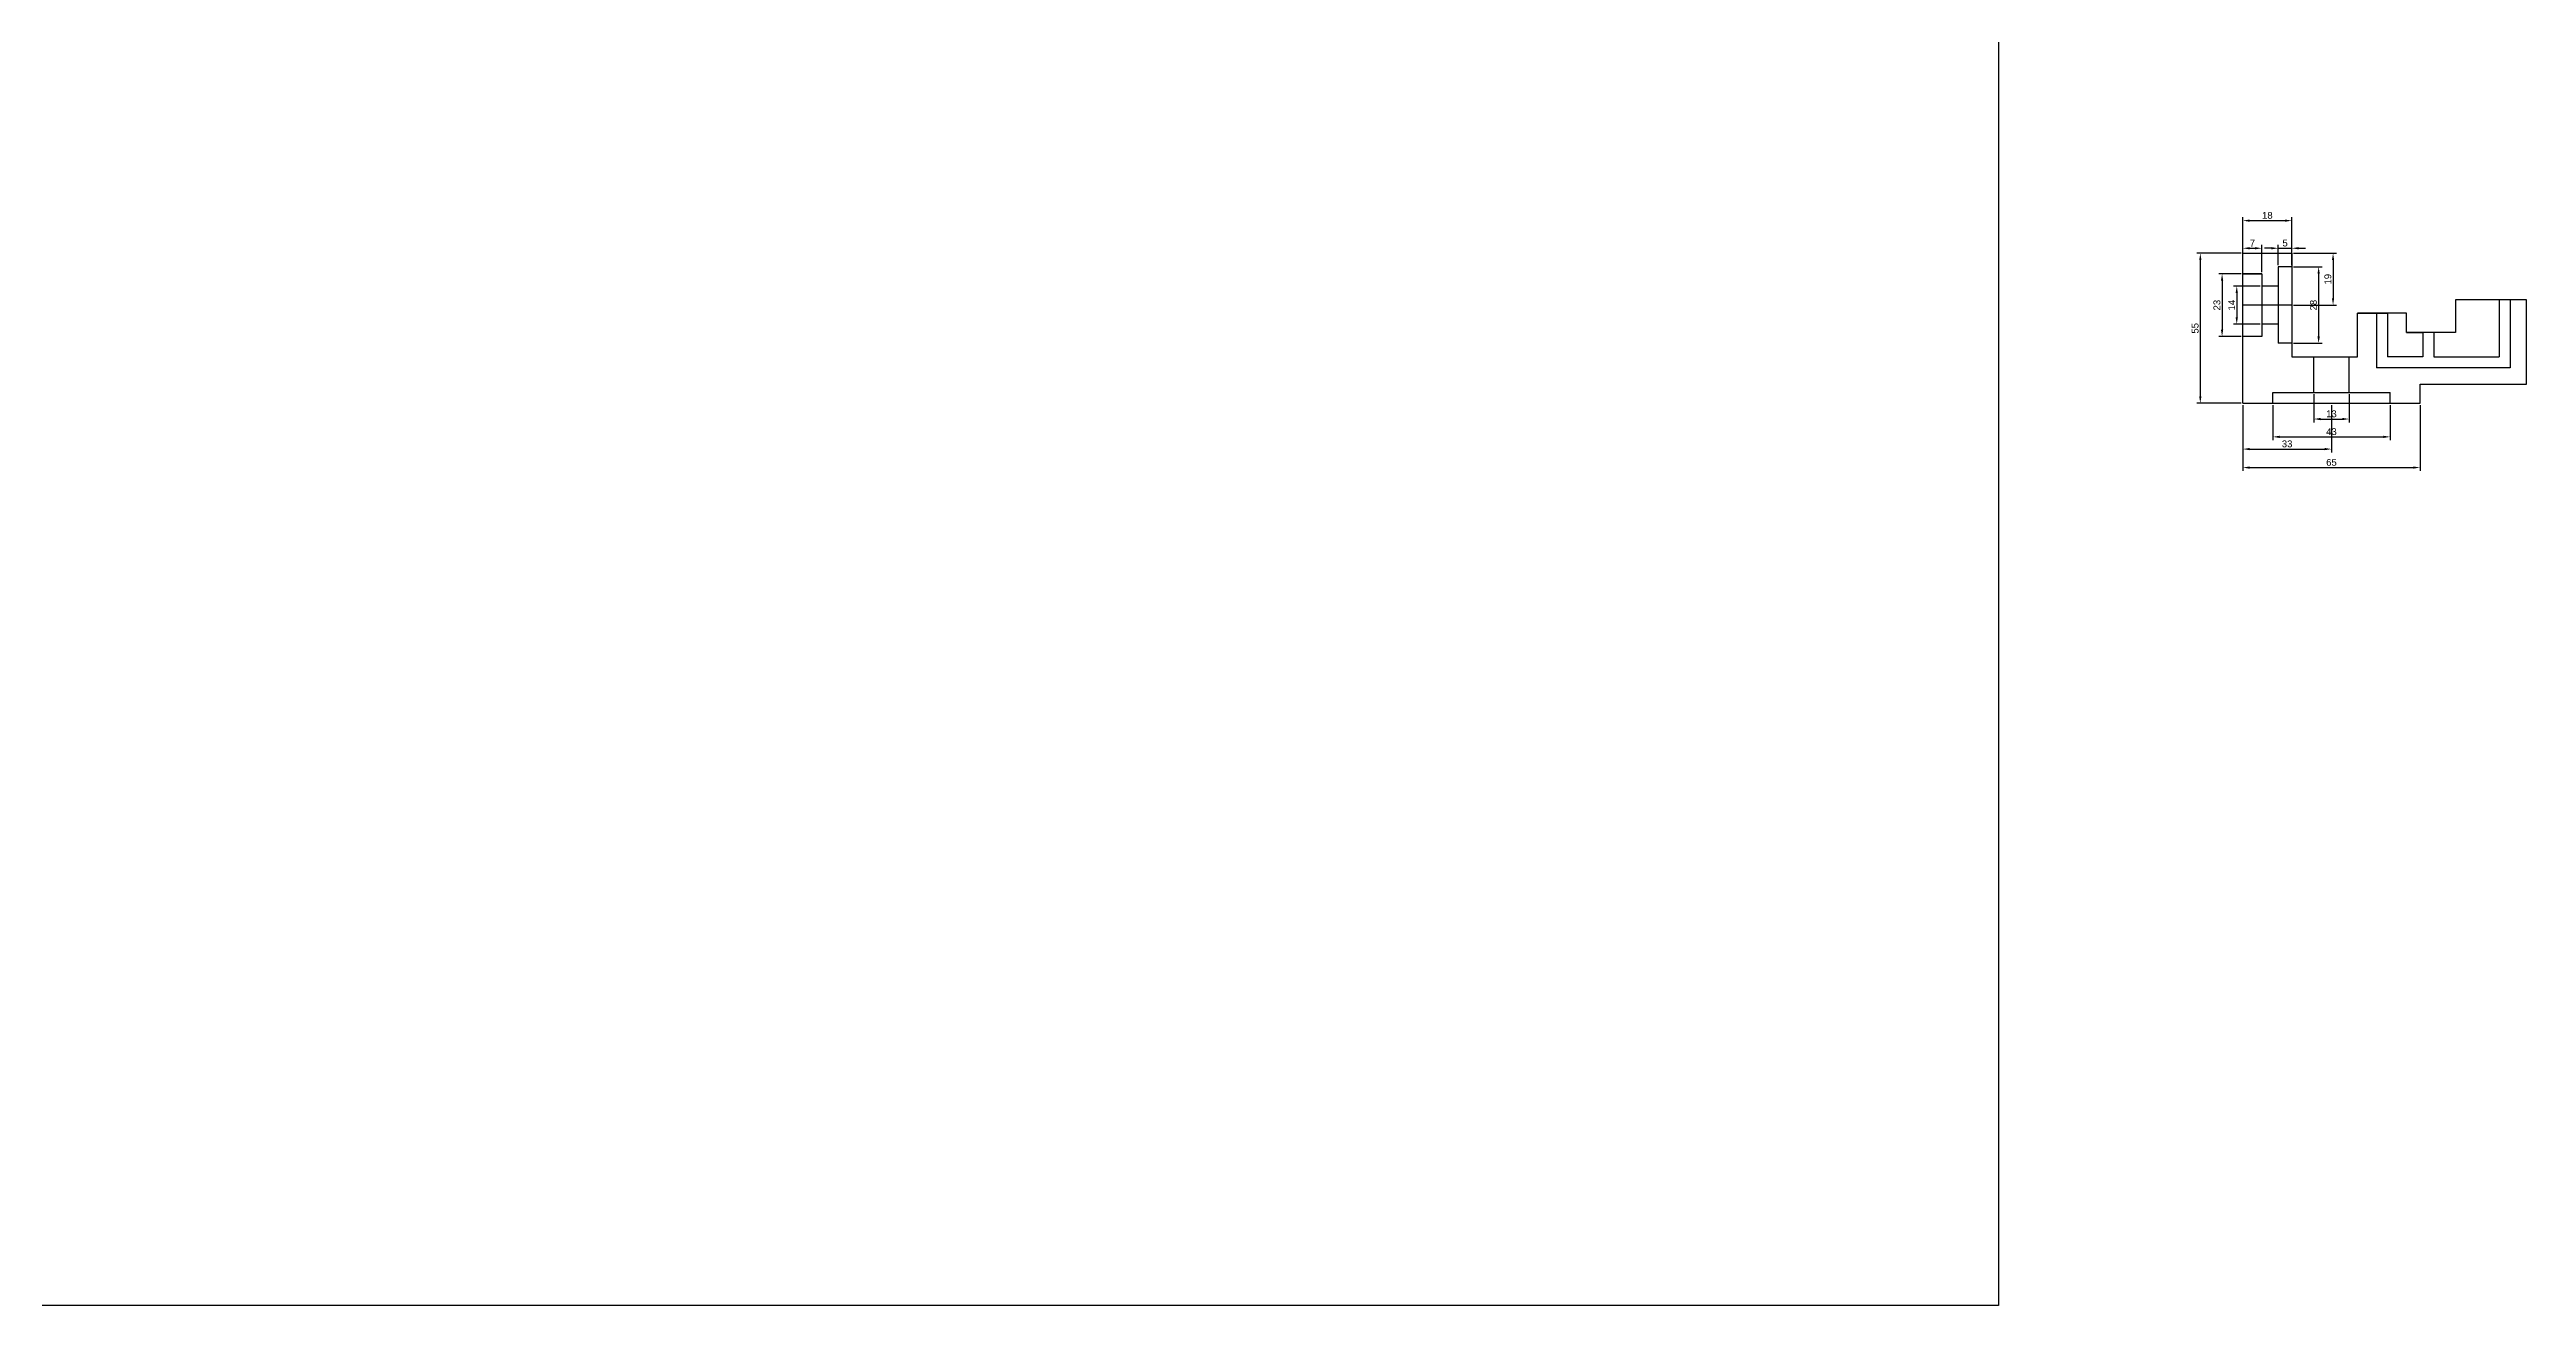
# Model space of a CAD drawing. Header units: millimetres. Extents: x 96 to 2102, y 1468 to 9975.
# Drawn here: x 1031 to 1939, y 5221 to 5682 of the extents above; entities that cross this region are included whole.
import ezdxf

# ---------------------------------------------------------------- set-up
doc = ezdxf.new("R2010")
doc.units = ezdxf.units.MM
doc.linetypes.add('CENTER', pattern=[50.8, 31.75, -6.35, 6.35, -6.35])
for name, color, linetype in [('中心线', 1, 'CENTER'), ('尺寸线', 5, 'Continuous'), ('标题栏', 7, 'Continuous')]:
    doc.layers.add(name, color=color, linetype=linetype)
doc.layers.add('可见的轮廓线', color=3, linetype='Continuous', lineweight=30)
doc.styles.get("Standard").update_dxf_attribs({"font": 'arial.ttf'})
doc.dimstyles.new('ISO-25', dxfattribs={"dimtxt": 2.5, "dimasz": 2.5, "dimexe": 1.25, "dimexo": 0.625, "dimtad": 1, "dimdec": 0, "dimtxsty": 'Standard', "dimcen": 2.5, "dimadec": 0, "dimazin": 0, "dimtfac": 1, "dimtdec": 0, "dimtmove": 0, "dimatfit": 3, "dimfxl": 1, "dimarcsym": 0})
picture_1 = doc.add_image_def('image3.png', size_in_pixel=(599, 340))

# ---------------------------------------------------------------- blocks, each defined once
blk = doc.blocks.new('*D46')
at = {"layer": 'Defpoints', "color": 0, "transparency": 16777216}
for p in [(1852.84, 5619.12), (1834.84, 5607.13), (1852.84, 5607.13)]:
    blk.add_point(p, dxfattribs=at)
at = {"layer": '尺寸线', "color": 0, "lineweight": -2, "transparency": 16777216}
for p, q in [((1834.84, 5607.75), (1834.84, 5620.37)), ((1837.34, 5619.12), (1850.34, 5619.12)), ((1852.84, 5607.75), (1852.84, 5620.37))]:
    blk.add_line(p, q, dxfattribs=at)
at = {"layer": '尺寸线', "color": 0, "transparency": 16777216}
for points in [[(1837.34, 5619.53), (1837.34, 5618.7), (1834.84, 5619.12)], [(1850.34, 5619.53), (1850.34, 5618.7), (1852.84, 5619.12)]]:
    blk.add_solid(points, dxfattribs=at)
at = {"layer": '尺寸线', "color": 0, "transparency": 16777216, "insert": (1843.84, 5621.02), "char_height": 2.5, "attachment_point": 5}
blk.add_mtext('18', dxfattribs=at)
blk = doc.blocks.new('*D47')
at = {"layer": 'Defpoints', "color": 0, "transparency": 16777216}
for p in [(1841.84, 5608.99), (1834.84, 5599.63), (1841.84, 5599.63)]:
    blk.add_point(p, dxfattribs=at)
at = {"layer": '尺寸线', "color": 0, "lineweight": -2, "transparency": 16777216}
for p, q in [((1834.84, 5600.25), (1834.84, 5610.24)), ((1837.34, 5608.99), (1839.34, 5608.99)), ((1841.84, 5600.25), (1841.84, 5610.24))]:
    blk.add_line(p, q, dxfattribs=at)
at = {"layer": '尺寸线', "color": 0, "transparency": 16777216}
for points in [[(1837.34, 5609.41), (1837.34, 5608.58), (1834.84, 5608.99)], [(1839.34, 5609.41), (1839.34, 5608.58), (1841.84, 5608.99)]]:
    blk.add_solid(points, dxfattribs=at)
at = {"layer": '尺寸线', "color": 0, "transparency": 16777216, "insert": (1838.34, 5610.87), "char_height": 2.5, "attachment_point": 5}
blk.add_mtext('7', dxfattribs=at)
blk = doc.blocks.new('*D48')
at = {"layer": 'Defpoints', "color": 0, "transparency": 16777216}
for p in [(1852.84, 5608.99), (1847.84, 5602.13), (1852.84, 5602.13)]:
    blk.add_point(p, dxfattribs=at)
at = {"layer": '尺寸线', "color": 0, "lineweight": -2, "transparency": 16777216}
for p, q in [((1845.34, 5608.99), (1842.84, 5608.99)), ((1847.84, 5602.75), (1847.84, 5610.24)), ((1847.84, 5608.99), (1852.84, 5608.99)), ((1852.84, 5602.75), (1852.84, 5610.24)), ((1855.34, 5608.99), (1857.84, 5608.99))]:
    blk.add_line(p, q, dxfattribs=at)
at = {"layer": '尺寸线', "color": 0, "transparency": 16777216}
for points in [[(1845.34, 5609.41), (1845.34, 5608.58), (1847.84, 5608.99)], [(1855.34, 5609.41), (1855.34, 5608.58), (1852.84, 5608.99)]]:
    blk.add_solid(points, dxfattribs=at)
at = {"layer": '尺寸线', "color": 0, "transparency": 16777216, "insert": (1850.34, 5610.89), "char_height": 2.5, "attachment_point": 5}
blk.add_mtext('5', dxfattribs=at)
blk = doc.blocks.new('*D49')
at = {"layer": 'Defpoints', "color": 0, "transparency": 16777216}
for p in [(1834.84, 5599.63), (1827.24, 5576.63), (1834.84, 5576.63)]:
    blk.add_point(p, dxfattribs=at)
at = {"layer": '尺寸线', "color": 0, "lineweight": -2, "transparency": 16777216}
for p, q in [((1834.22, 5599.63), (1825.99, 5599.63)), ((1827.24, 5597.13), (1827.24, 5579.13)), ((1834.22, 5576.63), (1825.99, 5576.63))]:
    blk.add_line(p, q, dxfattribs=at)
at = {"layer": '尺寸线', "color": 0, "transparency": 16777216}
for points in [[(1826.82, 5597.13), (1827.65, 5597.13), (1827.24, 5599.63)], [(1826.82, 5579.13), (1827.65, 5579.13), (1827.24, 5576.63)]]:
    blk.add_solid(points, dxfattribs=at)
at = {"layer": '尺寸线', "color": 0, "transparency": 16777216, "insert": (1825.34, 5588.13), "char_height": 2.5, "attachment_point": 5, "rotation": 90}
blk.add_mtext('23', dxfattribs=at)
blk = doc.blocks.new('*D50')
at = {"layer": 'Defpoints', "color": 0, "transparency": 16777216}
for p in [(1841.84, 5595.13), (1832.62, 5581.13), (1841.84, 5581.13)]:
    blk.add_point(p, dxfattribs=at)
at = {"layer": '尺寸线', "color": 0, "lineweight": -2, "transparency": 16777216}
for p, q in [((1841.22, 5595.13), (1831.37, 5595.13)), ((1832.62, 5592.63), (1832.62, 5583.63)), ((1841.22, 5581.13), (1831.37, 5581.13))]:
    blk.add_line(p, q, dxfattribs=at)
at = {"layer": '尺寸线', "color": 0, "transparency": 16777216}
for points in [[(1832.2, 5592.63), (1833.03, 5592.63), (1832.62, 5595.13)], [(1832.2, 5583.63), (1833.03, 5583.63), (1832.62, 5581.13)]]:
    blk.add_solid(points, dxfattribs=at)
at = {"layer": '尺寸线', "color": 0, "transparency": 16777216, "insert": (1830.74, 5588.13), "char_height": 2.5, "attachment_point": 5, "rotation": 90}
blk.add_mtext('14', dxfattribs=at)
blk = doc.blocks.new('*D51')
at = {"layer": 'Defpoints', "color": 0, "transparency": 16777216}
for p in [(1834.84, 5607.13), (1819.25, 5552.13), (1834.84, 5552.13)]:
    blk.add_point(p, dxfattribs=at)
at = {"layer": '尺寸线', "color": 0, "lineweight": -2, "transparency": 16777216}
for p, q in [((1834.22, 5607.13), (1818, 5607.13)), ((1819.25, 5604.63), (1819.25, 5554.63)), ((1834.22, 5552.13), (1818, 5552.13))]:
    blk.add_line(p, q, dxfattribs=at)
at = {"layer": '尺寸线', "color": 0, "transparency": 16777216}
for points in [[(1818.84, 5604.63), (1819.67, 5604.63), (1819.25, 5607.13)], [(1818.84, 5554.63), (1819.67, 5554.63), (1819.25, 5552.13)]]:
    blk.add_solid(points, dxfattribs=at)
at = {"layer": '尺寸线', "color": 0, "transparency": 16777216, "insert": (1817.36, 5579.63), "char_height": 2.5, "attachment_point": 5, "rotation": 90}
blk.add_mtext('55', dxfattribs=at)
blk = doc.blocks.new('*D52')
at = {"layer": 'Defpoints', "color": 0, "transparency": 16777216}
for p in [(1852.84, 5602.13), (1852.84, 5574.13), (1862.64, 5574.13)]:
    blk.add_point(p, dxfattribs=at)
at = {"layer": '尺寸线', "color": 0, "lineweight": -2, "transparency": 16777216}
for p, q in [((1853.47, 5602.13), (1863.89, 5602.13)), ((1862.64, 5599.63), (1862.64, 5576.63)), ((1853.47, 5574.13), (1863.89, 5574.13))]:
    blk.add_line(p, q, dxfattribs=at)
at = {"layer": '尺寸线', "color": 0, "transparency": 16777216}
for points in [[(1862.22, 5599.63), (1863.06, 5599.63), (1862.64, 5602.13)], [(1862.22, 5576.63), (1863.06, 5576.63), (1862.64, 5574.13)]]:
    blk.add_solid(points, dxfattribs=at)
at = {"layer": '尺寸线', "color": 0, "transparency": 16777216, "insert": (1860.74, 5588.13), "char_height": 2.5, "attachment_point": 5, "rotation": 90}
blk.add_mtext('28', dxfattribs=at)
blk = doc.blocks.new('*D53')
at = {"layer": 'Defpoints', "color": 0, "transparency": 16777216}
for p in [(1852.84, 5607.13), (1852.84, 5588.13), (1867.93, 5588.13)]:
    blk.add_point(p, dxfattribs=at)
at = {"layer": '尺寸线', "color": 0, "lineweight": -2, "transparency": 16777216}
for p, q in [((1853.47, 5607.13), (1869.18, 5607.13)), ((1867.93, 5604.63), (1867.93, 5590.63)), ((1853.47, 5588.13), (1869.18, 5588.13))]:
    blk.add_line(p, q, dxfattribs=at)
at = {"layer": '尺寸线', "color": 0, "transparency": 16777216}
for points in [[(1867.51, 5604.63), (1868.34, 5604.63), (1867.93, 5607.13)], [(1867.51, 5590.63), (1868.34, 5590.63), (1867.93, 5588.13)]]:
    blk.add_solid(points, dxfattribs=at)
at = {"layer": '尺寸线', "color": 0, "transparency": 16777216, "insert": (1866.03, 5597.63), "char_height": 2.5, "attachment_point": 5, "rotation": 90}
blk.add_mtext('19', dxfattribs=at)
blk = doc.blocks.new('*D54')
at = {"layer": 'Defpoints', "color": 0, "transparency": 16777216}
for p in [(1860.84, 5556.13), (1873.84, 5556.13), (1873.84, 5546.36)]:
    blk.add_point(p, dxfattribs=at)
at = {"layer": '尺寸线', "color": 0, "lineweight": -2, "transparency": 16777216}
for p, q in [((1860.84, 5555.5), (1860.84, 5545.11)), ((1873.84, 5555.5), (1873.84, 5545.11)), ((1863.34, 5546.36), (1871.34, 5546.36))]:
    blk.add_line(p, q, dxfattribs=at)
at = {"layer": '尺寸线', "color": 0, "transparency": 16777216}
for points in [[(1863.34, 5546.78), (1863.34, 5545.94), (1860.84, 5546.36)], [(1871.34, 5546.78), (1871.34, 5545.94), (1873.84, 5546.36)]]:
    blk.add_solid(points, dxfattribs=at)
at = {"layer": '尺寸线', "color": 0, "transparency": 16777216, "insert": (1867.34, 5548.26), "char_height": 2.5, "attachment_point": 5}
blk.add_mtext('13', dxfattribs=at)
blk = doc.blocks.new('*D55')
at = {"layer": 'Defpoints', "color": 0, "transparency": 16777216}
for p in [(1845.84, 5552.13), (1888.84, 5552.13), (1888.84, 5539.82)]:
    blk.add_point(p, dxfattribs=at)
at = {"layer": '尺寸线', "color": 0, "lineweight": -2, "transparency": 16777216}
for p, q in [((1845.84, 5551.5), (1845.84, 5538.57)), ((1888.84, 5551.5), (1888.84, 5538.57)), ((1848.34, 5539.82), (1886.34, 5539.82))]:
    blk.add_line(p, q, dxfattribs=at)
at = {"layer": '尺寸线', "color": 0, "transparency": 16777216}
for points in [[(1848.34, 5540.24), (1848.34, 5539.4), (1845.84, 5539.82)], [(1886.34, 5540.24), (1886.34, 5539.4), (1888.84, 5539.82)]]:
    blk.add_solid(points, dxfattribs=at)
at = {"layer": '尺寸线', "color": 0, "transparency": 16777216, "insert": (1867.34, 5541.72), "char_height": 2.5, "attachment_point": 5}
blk.add_mtext('43', dxfattribs=at)
blk = doc.blocks.new('*D56')
at = {"layer": 'Defpoints', "color": 0, "transparency": 16777216}
for p in [(1834.84, 5552.13), (1867.34, 5552.13), (1867.34, 5535.34)]:
    blk.add_point(p, dxfattribs=at)
at = {"layer": '尺寸线', "color": 0, "lineweight": -2, "transparency": 16777216}
for p, q in [((1834.84, 5551.5), (1834.84, 5534.09)), ((1867.34, 5551.5), (1867.34, 5534.09)), ((1837.34, 5535.34), (1864.84, 5535.34))]:
    blk.add_line(p, q, dxfattribs=at)
at = {"layer": '尺寸线', "color": 0, "transparency": 16777216}
for points in [[(1837.34, 5535.76), (1837.34, 5534.92), (1834.84, 5535.34)], [(1864.84, 5535.76), (1864.84, 5534.92), (1867.34, 5535.34)]]:
    blk.add_solid(points, dxfattribs=at)
at = {"layer": '尺寸线', "color": 0, "transparency": 16777216, "insert": (1851.09, 5537.24), "char_height": 2.5, "attachment_point": 5}
blk.add_mtext('33', dxfattribs=at)
blk = doc.blocks.new('*D57')
at = {"layer": 'Defpoints', "color": 0, "transparency": 16777216}
for p in [(1834.84, 5552.13), (1899.84, 5552.13), (1899.84, 5528.56)]:
    blk.add_point(p, dxfattribs=at)
at = {"layer": '尺寸线', "color": 0, "lineweight": -2, "transparency": 16777216}
for p, q in [((1834.84, 5551.5), (1834.84, 5527.31)), ((1899.84, 5551.5), (1899.84, 5527.31)), ((1837.34, 5528.56), (1897.34, 5528.56))]:
    blk.add_line(p, q, dxfattribs=at)
at = {"layer": '尺寸线', "color": 0, "transparency": 16777216}
for points in [[(1837.34, 5528.98), (1837.34, 5528.15), (1834.84, 5528.56)], [(1897.34, 5528.98), (1897.34, 5528.15), (1899.84, 5528.56)]]:
    blk.add_solid(points, dxfattribs=at)
at = {"layer": '尺寸线', "color": 0, "transparency": 16777216, "insert": (1867.34, 5530.46), "char_height": 2.5, "attachment_point": 5}
blk.add_mtext('65', dxfattribs=at)

msp = doc.modelspace()

# ---------------------------------------------------------------- linework, layer by layer
at = {"layer": '中心线'}
msp.add_line((1852.84, 5588.13), (1834.84, 5588.13), dxfattribs=at)
at = {"layer": '可见的轮廓线'}
for p, q in [((1834.84, 5552.13), (1834.84, 5607.13)), ((1834.84, 5607.13), (1852.84, 5607.13)), ((1852.84, 5607.13), (1852.84, 5569.13)), ((1841.84, 5599.63), (1834.84, 5599.63)), ((1834.84, 5599.63), (1841.84, 5599.63)), ((1841.84, 5599.63), (1841.84, 5576.63)), ((1847.84, 5595.13), (1841.84, 5595.13)), ((1852.84, 5602.13), (1847.84, 5602.13)), ((1852.84, 5602.13), (1847.84, 5602.13)), ((1847.84, 5602.13), (1847.84, 5574.13)), ((1932.84, 5590.13), (1912.84, 5590.13)), ((1912.84, 5590.13), (1912.84, 5578.13)), ((1932.84, 5590.13), (1928.84, 5590.13)), ((1928.84, 5590.13), (1928.84, 5569.13)), ((1938.84, 5590.13), (1932.84, 5590.13)), ((1932.84, 5590.13), (1932.84, 5565.13)), ((1938.84, 5559.13), (1938.84, 5590.13)), ((1841.84, 5576.63), (1834.84, 5576.63)), ((1847.84, 5581.13), (1841.84, 5581.13)), ((1894.84, 5585.13), (1876.84, 5585.13)), ((1876.84, 5569.13), (1876.84, 5585.13)), ((1876.84, 5585.13), (1883.84, 5585.13)), ((1883.84, 5585.13), (1883.84, 5565.13)), ((1883.84, 5585.13), (1887.84, 5585.13)), ((1887.84, 5585.13), (1887.84, 5569.13)), ((1894.84, 5578.13), (1894.84, 5585.13)), ((1912.84, 5578.13), (1894.84, 5578.13)), ((1894.84, 5578.13), (1900.84, 5578.13)), ((1900.84, 5578.13), (1900.84, 5569.13)), ((1904.84, 5578.13), (1904.84, 5569.13)), ((1852.84, 5574.13), (1847.84, 5574.13)), ((1852.84, 5569.13), (1876.84, 5569.13)), ((1860.84, 5556.13), (1860.84, 5569.13)), ((1873.84, 5556.13), (1873.84, 5569.13)), ((1900.84, 5569.13), (1887.84, 5569.13)), ((1904.84, 5569.13), (1928.84, 5569.13)), ((1932.84, 5565.13), (1883.84, 5565.13)), ((1899.84, 5552.13), (1899.84, 5559.13)), ((1899.84, 5559.13), (1938.84, 5559.13)), ((1834.84, 5552.13), (1899.84, 5552.13)), ((1845.84, 5552.13), (1845.84, 5556.13)), ((1845.84, 5552.13), (1845.84, 5556.13)), ((1845.84, 5556.13), (1888.84, 5556.13)), ((1888.84, 5552.13), (1888.84, 5556.13))]:
    msp.add_line(p, q, dxfattribs=at)

# ---------------------------------------------------------------- dimensions: what is measured, and where the dimension line sits
at = {"layer": '尺寸线'}
dim = msp.add_linear_dim(base=(1852.84, 5619.12), p1=(1834.84, 5607.13), p2=(1852.84, 5607.13), dimstyle='ISO-25', dxfattribs=at)
dim.commit()
dim.dimension.update_dxf_attribs({"geometry": '*D46', "text_midpoint": (1843.84, 5619.12), "dimtype": 160})
for base, p1, p2, picture, middle in [((1819.25, 5552.13), (1834.84, 5607.13), (1834.84, 5552.13), '*D51', (1817.36, 5579.63)), ((1867.93, 5588.13), (1852.84, 5607.13), (1852.84, 5588.13), '*D53', (1866.03, 5597.63)), ((1827.24, 5576.63), (1834.84, 5599.63), (1834.84, 5576.63), '*D49', (1825.34, 5588.13)), ((1832.62, 5581.13), (1841.84, 5595.13), (1841.84, 5581.13), '*D50', (1830.74, 5588.13)), ((1862.64, 5574.13), (1852.84, 5602.13), (1852.84, 5574.13), '*D52', (1860.74, 5588.13))]:
    dim = msp.add_linear_dim(base=base, p1=p1, p2=p2, angle=90, dimstyle='ISO-25', dxfattribs=at)
    dim.commit()
    dim.dimension.update_dxf_attribs({"geometry": picture, "text_midpoint": middle})
for base, p1, p2, picture, middle in [((1841.84, 5608.99), (1834.84, 5599.63), (1841.84, 5599.63), '*D47', (1838.34, 5610.87)), ((1852.84, 5608.99), (1847.84, 5602.13), (1852.84, 5602.13), '*D48', (1850.34, 5610.89)), ((1867.342569, 5535.33974126), (1834.842569, 5552.12606879), (1867.342569, 5552.12606879), '*D56', (1851.092569, 5537.24202639)), ((1899.84, 5528.56), (1834.84, 5552.13), (1899.84, 5552.13), '*D57', (1867.34, 5530.46)), ((1888.84, 5539.82), (1845.84, 5552.13), (1888.84, 5552.13), '*D55', (1867.34, 5541.72)), ((1873.84, 5546.36), (1860.84, 5556.13), (1873.84, 5556.13), '*D54', (1867.34, 5548.26))]:
    dim = msp.add_linear_dim(base=base, p1=p1, p2=p2, dimstyle='ISO-25', dxfattribs=at)
    dim.commit()
    dim.dimension.update_dxf_attribs({"geometry": picture, "text_midpoint": middle})

# ---------------------------------------------------------------- pictures from other files: only their frames are drawn
at = {"layer": '标题栏'}
image = msp.add_image(picture_1, insert=(122.42, 5221.28), size_in_units=(1622.89, 921.17), dxfattribs=at)
image.dxf.flags = 7

doc.saveas('drawing.dxf')
